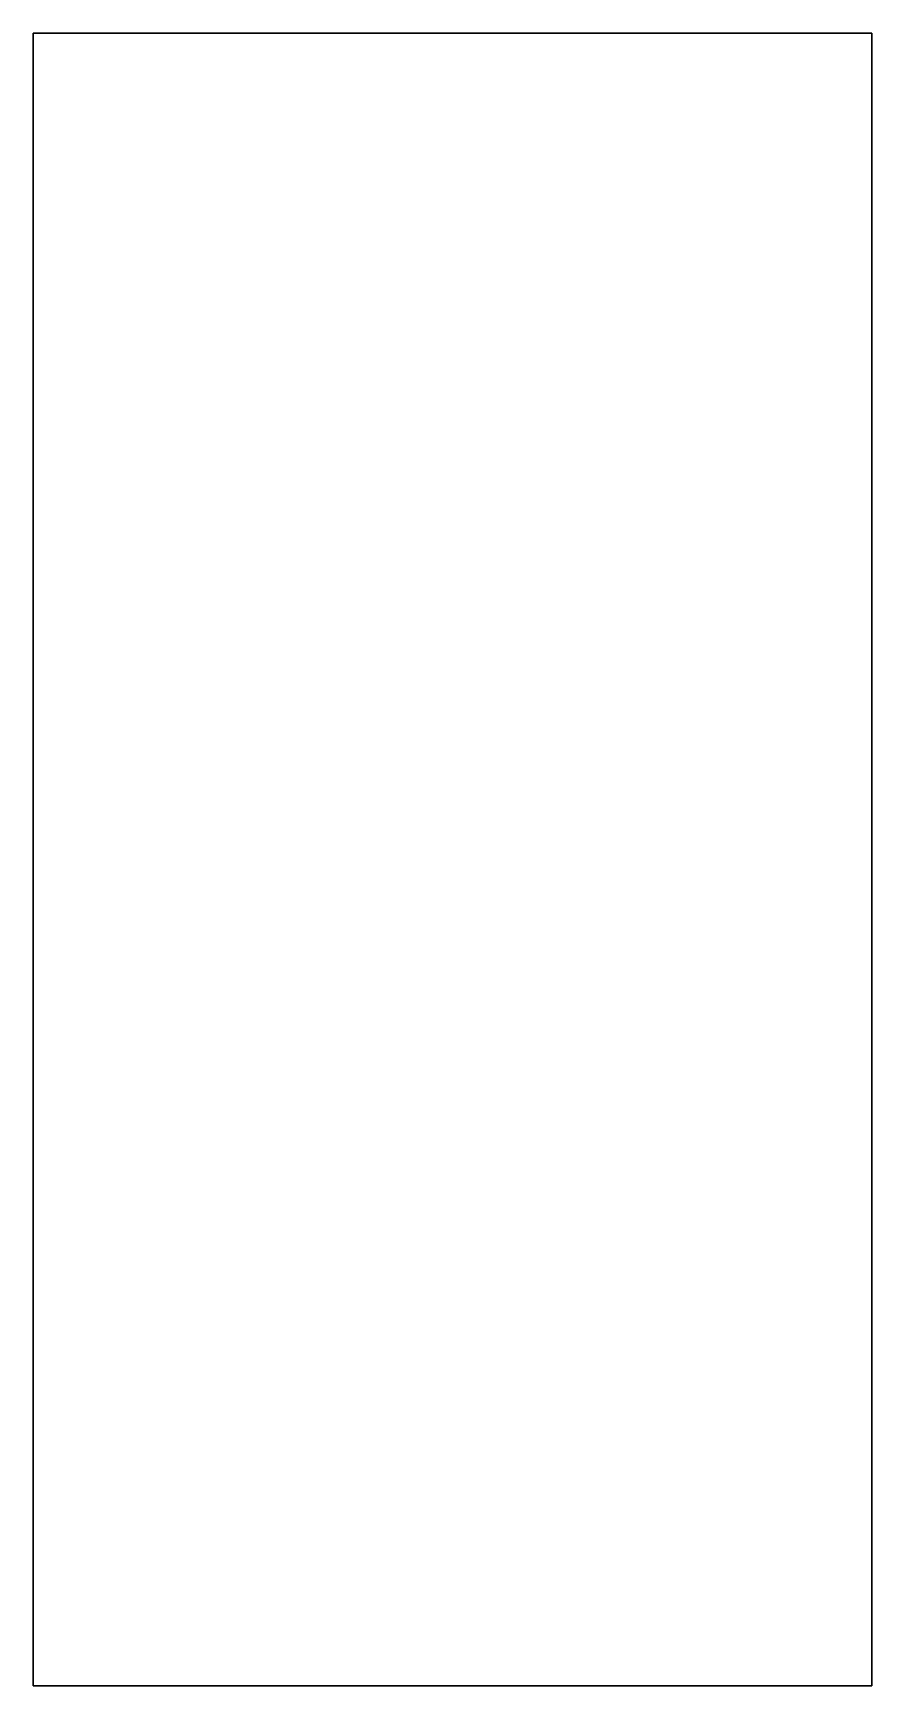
# Model space of a CAD drawing. Extents: x 0 to 34, y 0 to 67.
import ezdxf

# ---------------------------------------------------------------- set-up
doc = ezdxf.new("R2010")
doc.units = 0
doc.header["$MEASUREMENT"] = 0
doc.layers.add('BLACK', color=7, linetype='CONTINUOUS')

msp = doc.modelspace()

# ---------------------------------------------------------------- linework, layer by layer
at = {"layer": 'Black'}
for p, q in [((-0.005, 67), (-0.004924, 67.0004)), ((-0.005, 0), (-0.005, 67)), ((-0.004924, 67.0009), (-0.004774, 67.0013)), ((-0.004924, 67.0004), (-0.004924, 67.0009)), ((-0.004774, 67.0013), (-0.004698, 67.0017)), ((-0.004698, 67.0017), (-0.00448, 67.0021)), ((-0.00448, 67.0021), (-0.00433, 67.0025)), ((-0.00433, 67.0025), (-0.004048, 67.0028)), ((-0.004048, 67.0028), (-0.00383, 67.0032)), ((-0.00383, 67.0032), (-0.003495, 67.0035)), ((-0.003495, 67.0035), (-0.003214, 67.0038)), ((-0.003214, 67.0038), (-0.002836, 67.004)), ((-0.002836, 67.004), (-0.0025, 67.0043)), ((-0.0025, 67.0043), (-0.002087, 67.0045)), ((-0.002087, 67.0045), (-0.00171, 67.0047)), ((-0.00171, 67.0047), (-0.001281, 67.0048)), ((-0.001281, 67.0048), (-0.000868, 67.0049)), ((-0.000868, 67.0049), (-0.00043, 67.0049)), ((-0.00043, 67.0049), (0, 67.005)), ((0, 67.005), (34, 67.005)), ((0.005, 66.995), (0.005, 0.005)), ((33.995, 66.995), (0.005, 66.995)), ((33.995, 0.005), (33.995, 66.995)), ((34, 67.005), (34.0004, 67.0049)), ((34.0004, 67.0049), (34.0009, 67.0049)), ((34.0009, 67.0049), (34.0013, 67.0048)), ((34.0013, 67.0048), (34.0017, 67.0047)), ((34.0017, 67.0047), (34.0021, 67.0045)), ((34.0021, 67.0045), (34.0025, 67.0043)), ((34.0025, 67.0043), (34.0028, 67.004)), ((34.0028, 67.004), (34.0032, 67.0038)), ((34.0032, 67.0038), (34.0035, 67.0035)), ((34.0035, 67.0035), (34.0038, 67.0032)), ((34.0038, 67.0032), (34.004, 67.0028)), ((34.004, 67.0028), (34.0043, 67.0025)), ((34.0043, 67.0025), (34.0045, 67.0021)), ((34.0045, 67.0021), (34.0047, 67.0017)), ((34.0047, 67.0017), (34.0048, 67.0013)), ((34.0048, 67.0013), (34.0049, 67.0009)), ((34.0049, 67.0009), (34.0049, 67.0004)), ((34.0049, 67.0004), (34.005, 67)), ((34.005, 67), (34.005, 0)), ((-0.004924, -0.00043), (-0.005, 0)), ((0.005, 0.005), (33.995, 0.005)), ((34.005, 0), (34.0049, -0.00043)), ((-0.004924, -0.000868), (-0.004924, -0.00043)), ((-0.004774, -0.001281), (-0.004924, -0.000868)), ((-0.004698, -0.00171), (-0.004774, -0.001281)), ((-0.00448, -0.002087), (-0.004698, -0.00171)), ((-0.00433, -0.0025), (-0.00448, -0.002087)), ((-0.004048, -0.002836), (-0.00433, -0.0025)), ((-0.00383, -0.003214), (-0.004048, -0.002836)), ((-0.003495, -0.003495), (-0.00383, -0.003214)), ((-0.003214, -0.00383), (-0.003495, -0.003495)), ((-0.002836, -0.004048), (-0.003214, -0.00383)), ((-0.0025, -0.00433), (-0.002836, -0.004048)), ((-0.002087, -0.00448), (-0.0025, -0.00433)), ((-0.00171, -0.004698), (-0.002087, -0.00448)), ((-0.001281, -0.004774), (-0.00171, -0.004698)), ((-0.000868, -0.004924), (-0.001281, -0.004774)), ((-0.00043, -0.004924), (-0.000868, -0.004924)), ((0, -0.005), (-0.00043, -0.004924)), ((34, -0.005), (0, -0.005)), ((34.0004, -0.004924), (34, -0.005)), ((34.0009, -0.004924), (34.0004, -0.004924)), ((34.0013, -0.004774), (34.0009, -0.004924)), ((34.0017, -0.004698), (34.0013, -0.004774)), ((34.0021, -0.00448), (34.0017, -0.004698)), ((34.0025, -0.00433), (34.0021, -0.00448)), ((34.0028, -0.004048), (34.0025, -0.00433)), ((34.0032, -0.00383), (34.0028, -0.004048)), ((34.0035, -0.003495), (34.0032, -0.00383)), ((34.0038, -0.003214), (34.0035, -0.003495)), ((34.004, -0.002836), (34.0038, -0.003214)), ((34.0043, -0.0025), (34.004, -0.002836)), ((34.0045, -0.002087), (34.0043, -0.0025)), ((34.0047, -0.00171), (34.0045, -0.002087)), ((34.0048, -0.001281), (34.0047, -0.00171)), ((34.0049, -0.000868), (34.0048, -0.001281)), ((34.0049, -0.00043), (34.0049, -0.000868))]:
    msp.add_line(p, q, dxfattribs=at)

doc.saveas('drawing.dxf')
